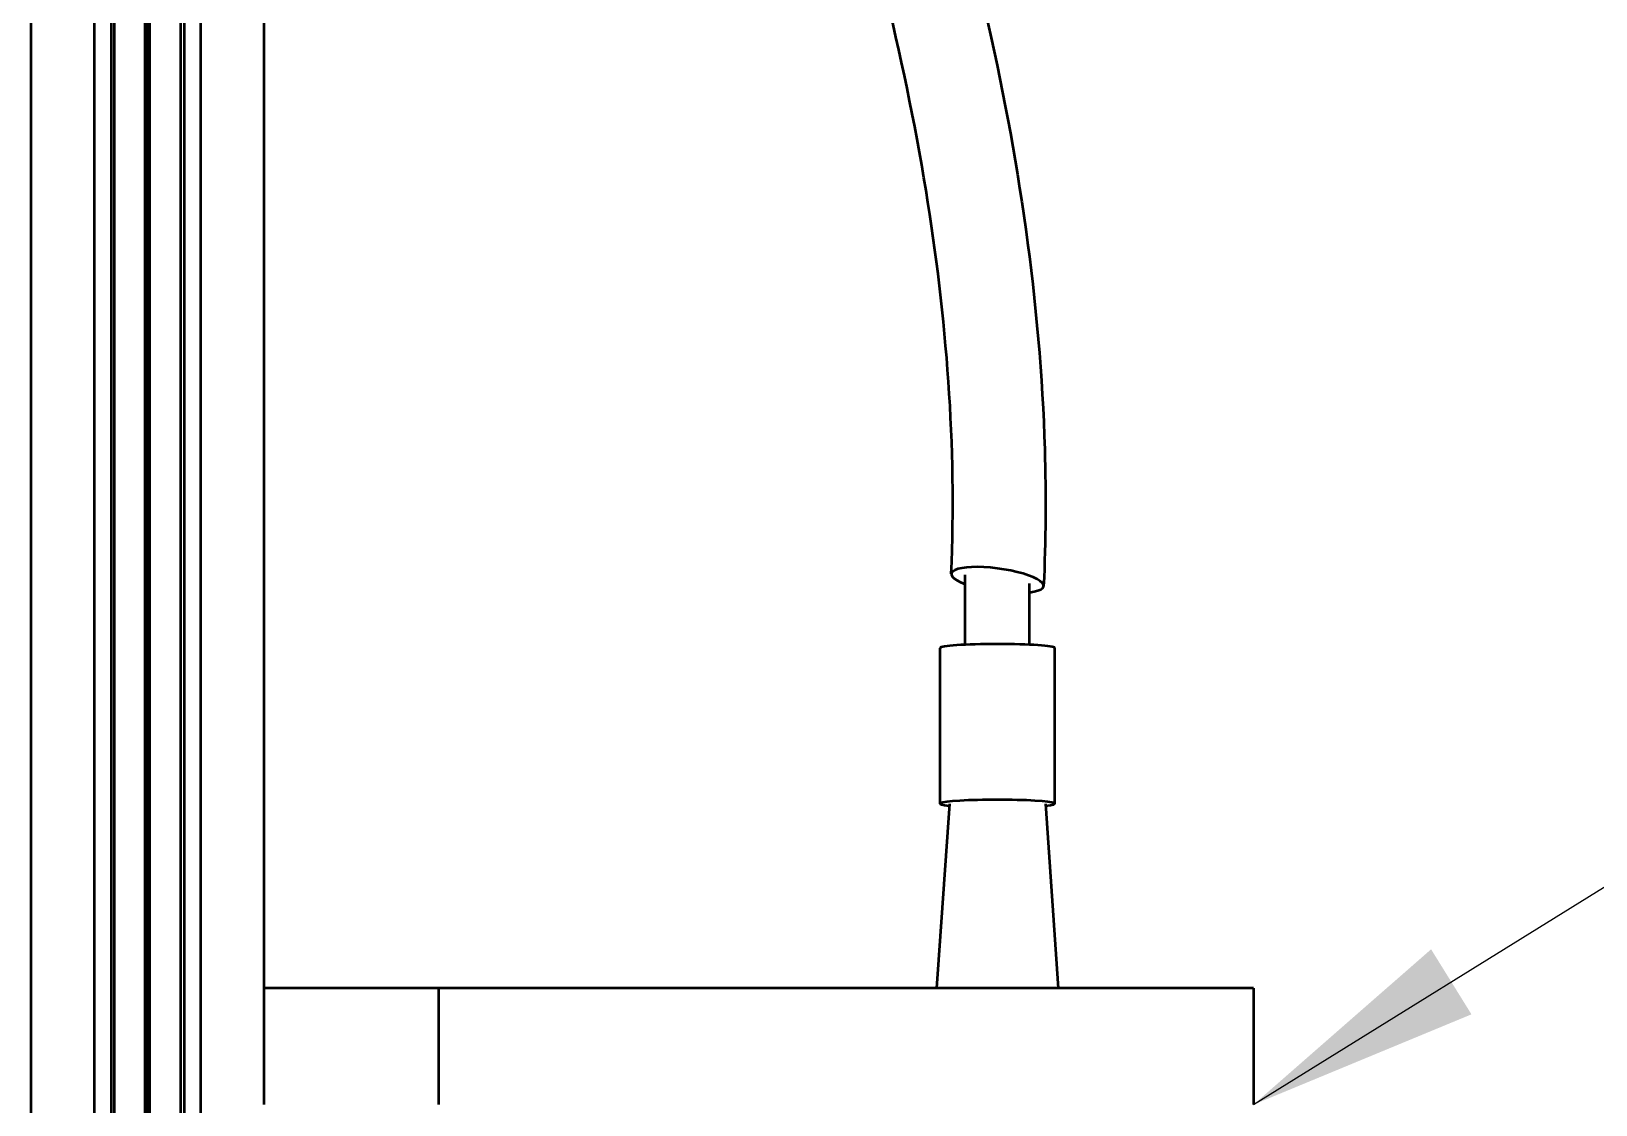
# Model space of a CAD drawing. Header units: millimetres. Extents: x -2015 to 3360, y -4745 to 2376.
# Drawn here: x 2593.4 to 2727.8, y 1808.3 to 1900.5 of the extents above; entities that cross this region are included whole.
import ezdxf

# ---------------------------------------------------------------- set-up
doc = ezdxf.new("R2010")
doc.units = ezdxf.units.MM
doc.header["$LTSCALE"] = 8
doc.layers.add('Symbol (ISO)', color=7, linetype='Continuous', lineweight=25)
doc.layers.add('Visible (ISO)', color=7, linetype='Continuous', lineweight=50)
doc.styles.add('Note Text (ISO)', font='tahoma.ttf')
doc.dimstyles.new('Default - Method 1b (ISO)$7', dxfattribs={"dimscale": 8, "dimtxt": 3.5, "dimasz": 2.5, "dimexe": 3.175, "dimexo": 0, "dimgap": 0.762, "dimtad": 1, "dimtoh": 1, "dimrnd": 1e-08, "dimtxsty": 'Note Text (ISO)', "dimcen": 0.09, "dimdle": 10, "dimclrd": 256, "dimclre": 256, "dimclrt": 256, "dimazin": 2, "dimtfac": 1, "dimtmove": 0, "dimatfit": 3, "dimfxl": 1, "dimtolj": 1, "dimlwd": -1, "dimlwe": -1, "dimarcsym": 0})

msp = doc.modelspace()

# ---------------------------------------------------------------- linework, layer by layer
at = {"layer": 'Visible (ISO)'}
for p, q in [((2598.86, 1662.73), (2598.86, 2011.31)), ((2600.32, 1662.73), (2600.32, 2011.31)), ((2600.6, 1662.73), (2600.6, 2011.31)), ((2603.24, 1662.73), (2603.24, 2011.31)), ((2603.44, 1662.73), (2603.44, 2011.31)), ((2603.64, 1662.73), (2603.64, 2011.31)), ((2606.28, 1662.73), (2606.28, 2011.31)), ((2606.57, 2011.31), (2606.57, 1662.73)), ((2608.02, 1662.73), (2608.02, 2011.31)), ((2613.44, 1814.92), (2613.44, 2011.31)), ((2593.44, 1662.73), (2593.44, 1991.31)), ((2673.67, 1847.8), (2673.67, 1853.82)), ((2679.21, 1847.8), (2679.21, 1853.07)), ((2671.52, 1834.15), (2671.52, 1847.52)), ((2681.36, 1834.15), (2681.36, 1847.52)), ((2672.33, 1834.15), (2671.22, 1818.31)), ((2680.56, 1834.15), (2681.67, 1818.31)), ((2628.44, 1818.31), (2613.44, 1818.31)), ((2628.44, 1818.31), (2628.44, 1808.31)), ((2698.44, 1818.31), (2628.44, 1818.31)), ((2698.44, 1818.31), (2698.44, 1808.31)), ((2613.44, 1808.31), (2613.44, 1814.92))]:
    msp.add_line(p, q, dxfattribs=at)
for centre, major_axis, ratio, start_param, end_param in [((2676.44, 1853.37), (3.96, -0.54), 0.246538, 5.519694, 10.255988), ((2676.44, 1847.52), (-4.92, 0), 0.069741, 3.141593, 6.283185), ((2676.44, 1834.15), (-4.92, 0), 0.069741, 2.567204, 6.857574)]:
    msp.add_ellipse(centre, major_axis=major_axis, ratio=ratio, start_param=start_param, end_param=end_param, dxfattribs=at)
for points, knots in [([(2635.97, 2013.51), (2638.84, 2003.42), (2642.79, 1993.66), (2652.78, 1968.96), (2659.03, 1954.05), (2672.97, 1914.98), (2679.75, 1889.88), (2680.62, 1860.66), (2680.6, 1856.75), (2680.41, 1852.85)], [0, 0, 0, 0, 3.146749, 3.146749, 7.9926, 7.9926, 15.590806, 15.590806, 16.762916, 16.762916, 16.762916, 16.762916]), ([(2672.48, 1853.89), (2672.96, 1864.88), (2672.08, 1875.95), (2668.39, 1898.58), (2665.41, 1910.2), (2657.37, 1935.88), (2651.95, 1949.88), (2639.88, 1979.69), (2632.73, 1995.44), (2628.12, 2012)], [0, 0, 0, 0, 3.298088, 3.298088, 6.8777, 6.8777, 11.372064, 11.372064, 16.527932, 16.527932, 16.527932, 16.527932])]:
    msp.add_open_spline(points, degree=3, knots=knots, dxfattribs=at)

# ---------------------------------------------------------------- leaders
at = {"layer": 'Symbol (ISO)', "annotation_type": 0, "has_hookline": 1, "hookline_direction": 0, "text_width": 182.16}
msp.add_leader([(2698.44, 1808.31), (2820.11, 1883.84), (2840.11, 1883.84)], dimstyle='Default - Method 1b (ISO)$7', override={"dimtad": 0}, dxfattribs=at)

doc.saveas('drawing.dxf')
